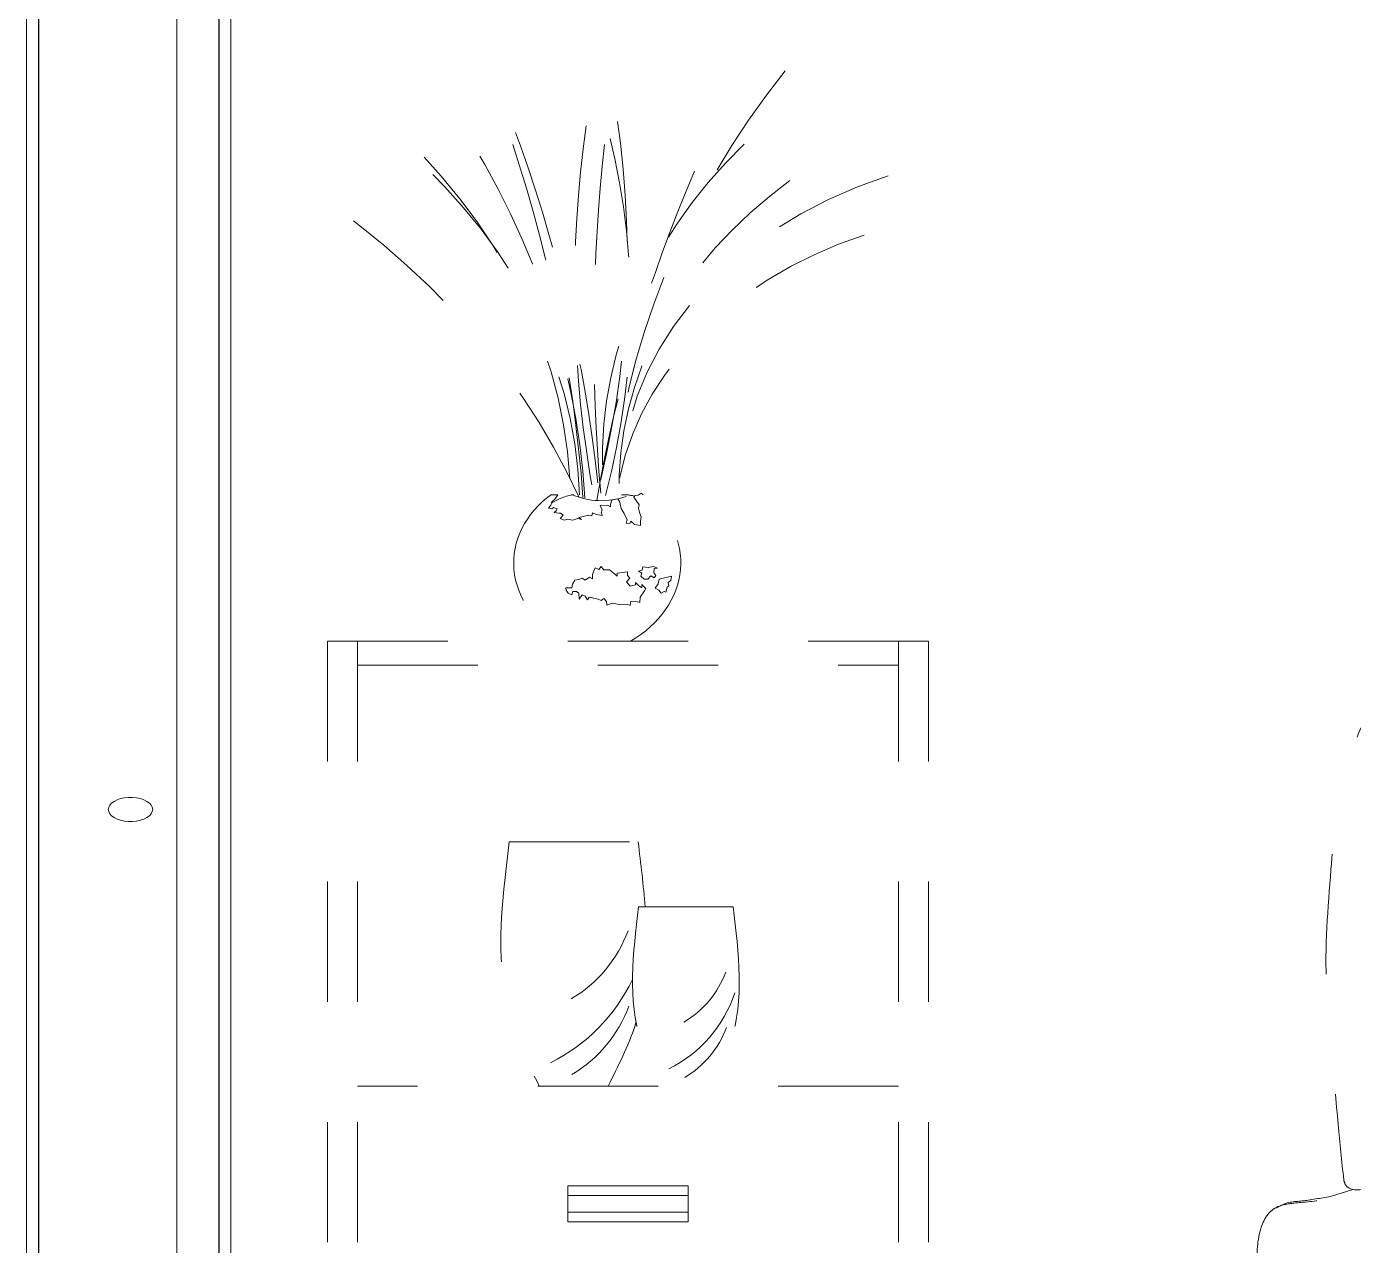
# Model space of a CAD drawing. Header units: millimetres. Extents: x -9559 to 23034, y -7226 to 22400.
# Drawn here: x 153.097 to 154.201, y 47.651 to 48.665 of the extents above; entities that cross this region are included whole.
import ezdxf

# ---------------------------------------------------------------- set-up
doc = ezdxf.new("R2010")
doc.units = ezdxf.units.MM
doc.header["$LTSCALE"] = 0.02
doc.linetypes.add('0', pattern=[0])
doc.linetypes.add('Trazo', pattern=[0.00635, 0.003175, -0.003175])
for name, color, linetype, lineweight in [('A-DOOR', 8, '0', 18), ('A-DOOR-FRAM', 8, 'Continuous', 18), ('A-Mueble cocina 1', 9, 'Trazo', 9)]:
    doc.layers.add(name, color=color, linetype=linetype, lineweight=lineweight)

# ---------------------------------------------------------------- blocks, each defined once
blk = doc.blocks.new('Puerta de 1 hoja - 90 x 210 cm-V19-Sección 3')
at = {"layer": 'A-DOOR', "lineweight": 18}
for p, q in [((5.7072, 2.1), (5.7072, 0)), ((5.7522, 0), (5.7522, 2.1))]:
    blk.add_line(p, q, dxfattribs=at)
at = {"layer": 'A-DOOR', "lineweight": 18, "flags": 128}
for points in [[(5.6871, 1.05), (5.6868, 1.0518), (5.6859, 1.0536), (5.6844, 1.0553), (5.6823, 1.0567), (5.6798, 1.058), (5.6769, 1.059), (5.6737, 1.0596), (5.6704, 1.06), (5.6669, 1.06), (5.6636, 1.0596), (5.6604, 1.059), (5.6575, 1.058), (5.655, 1.0567), (5.6529, 1.0553), (5.6514, 1.0536), (5.6505, 1.0518), (5.6501, 1.05)], [(5.6501, 1.05), (5.6505, 1.0482), (5.6514, 1.0464), (5.6529, 1.0447), (5.655, 1.0433), (5.6575, 1.042), (5.6604, 1.041), (5.6636, 1.0404), (5.6669, 1.04), (5.6704, 1.04), (5.6737, 1.0404), (5.6769, 1.041), (5.6798, 1.042), (5.6823, 1.0433), (5.6844, 1.0447), (5.6859, 1.0464), (5.6868, 1.0482), (5.6871, 1.05)]]:
    blk.add_lwpolyline(points, dxfattribs=at)
at = {"layer": 'A-DOOR-FRAM', "lineweight": 9}
for p, q in [((5.5822, 0), (5.5822, 2.1)), ((5.5922, 0), (5.5922, 2.065))]:
    blk.add_line(p, q, dxfattribs=at)

msp = doc.modelspace()

# ---------------------------------------------------------------- linework, layer by layer
for p, q in [((153.2572, 49.0988), (153.2572, 46.9138)), ((153.1072, 49.0638), (153.1072, 46.9138))]:
    msp.add_line(p, q)
at = {"layer": 'A-Mueble cocina 1'}
for p, q in [((153.534, 48.2756), (153.5393, 48.2756)), ((153.5393, 48.2756), (153.5368, 48.2718)), ((153.6026, 48.2734), (153.6038, 48.2749)), ((153.6046, 48.2709), (153.6026, 48.2734)), ((153.6038, 48.2749), (153.6062, 48.2752)), ((153.6062, 48.2752), (153.6086, 48.2768)), ((153.6086, 48.2768), (153.6103, 48.2756)), ((153.5336, 48.2668), (153.5316, 48.2643)), ((153.5316, 48.2643), (153.5344, 48.2637)), ((153.5344, 48.2696), (153.5336, 48.2668)), ((153.5368, 48.2718), (153.5344, 48.2696)), ((153.5344, 48.2637), (153.5356, 48.265)), ((153.5356, 48.265), (153.5389, 48.2637)), ((153.5389, 48.2637), (153.538, 48.2622)), ((153.5746, 48.2665), (153.5807, 48.2668)), ((153.5762, 48.2631), (153.5746, 48.2665)), ((153.5754, 48.2603), (153.5762, 48.2631)), ((153.5807, 48.2668), (153.5831, 48.2656)), ((153.5831, 48.2675), (153.5843, 48.2712)), ((153.5831, 48.2656), (153.5831, 48.2675)), ((153.5843, 48.2712), (153.5892, 48.2721)), ((153.5892, 48.2721), (153.5908, 48.2693)), ((153.5908, 48.2693), (153.5916, 48.2665)), ((153.5916, 48.2665), (153.592, 48.264)), ((153.592, 48.264), (153.5944, 48.26)), ((153.607, 48.2671), (153.6046, 48.2709)), ((153.6066, 48.2643), (153.607, 48.2671)), ((153.6074, 48.2609), (153.6066, 48.2643)), ((153.538, 48.2622), (153.5364, 48.2609)), ((153.5364, 48.2609), (153.5401, 48.2603)), ((153.5401, 48.2603), (153.5417, 48.2603)), ((153.5437, 48.2587), (153.5413, 48.2559)), ((153.5413, 48.2559), (153.5449, 48.2544)), ((153.5417, 48.2603), (153.5437, 48.2587)), ((153.5449, 48.2544), (153.547, 48.2553)), ((153.547, 48.2553), (153.5518, 48.2544)), ((153.5518, 48.2544), (153.5559, 48.2559)), ((153.5559, 48.2559), (153.5591, 48.255)), ((153.5567, 48.2565), (153.5652, 48.2587)), ((153.5591, 48.255), (153.5567, 48.2565)), ((153.5652, 48.2587), (153.5677, 48.2581)), ((153.5677, 48.2581), (153.5681, 48.2606)), ((153.5681, 48.2606), (153.5713, 48.259)), ((153.5713, 48.259), (153.5766, 48.2584)), ((153.5766, 48.2584), (153.5754, 48.2603)), ((153.5944, 48.26), (153.5969, 48.2547)), ((153.5969, 48.2547), (153.5961, 48.2519)), ((153.5961, 48.2519), (153.5993, 48.2515)), ((153.5993, 48.2515), (153.6001, 48.2537)), ((153.6001, 48.2537), (153.603, 48.2509)), ((153.6086, 48.2572), (153.6074, 48.2609)), ((153.6082, 48.2537), (153.6086, 48.2572)), ((153.6082, 48.25), (153.6082, 48.2537)), ((153.603, 48.2509), (153.6082, 48.25)), ((153.5621, 48.2046), (153.5656, 48.2071)), ((153.5656, 48.2071), (153.5683, 48.2056)), ((153.5683, 48.2092), (153.5693, 48.2123)), ((153.5683, 48.2056), (153.5683, 48.2092)), ((153.5693, 48.2123), (153.5704, 48.2148)), ((153.5704, 48.2148), (153.5734, 48.2135)), ((153.5734, 48.2135), (153.5753, 48.216)), ((153.5753, 48.216), (153.5777, 48.2131)), ((153.5777, 48.2131), (153.5823, 48.2131)), ((153.5823, 48.2131), (153.5866, 48.2098)), ((153.5866, 48.2098), (153.5888, 48.2079)), ((153.5888, 48.2102), (153.5974, 48.2114)), ((153.5888, 48.2079), (153.5888, 48.2102)), ((153.5974, 48.2114), (153.5974, 48.2085)), ((153.5974, 48.2085), (153.5993, 48.2063)), ((153.6095, 48.2127), (153.6066, 48.2121)), ((153.6066, 48.2121), (153.6093, 48.2102)), ((153.6093, 48.2102), (153.6085, 48.2079)), ((153.6085, 48.2079), (153.6112, 48.2054)), ((153.6101, 48.2156), (153.6095, 48.2127)), ((153.6144, 48.215), (153.6101, 48.2156)), ((153.6141, 48.2052), (153.6168, 48.2081)), ((153.619, 48.2158), (153.6144, 48.215)), ((153.6168, 48.2081), (153.6195, 48.2065)), ((153.6222, 48.2145), (153.619, 48.2158)), ((153.6192, 48.2106), (153.6195, 48.2141)), ((153.6209, 48.2083), (153.6192, 48.2106)), ((153.6195, 48.2141), (153.6222, 48.2145)), ((153.6195, 48.2065), (153.6209, 48.2083)), ((153.6238, 48.2052), (153.6338, 48.2077)), ((153.6338, 48.2077), (153.6335, 48.2042)), ((153.5464, 48.1961), (153.5459, 48.1982)), ((153.5459, 48.1982), (153.551, 48.198)), ((153.548, 48.1936), (153.5464, 48.1961)), ((153.551, 48.198), (153.5515, 48.2011)), ((153.5515, 48.2011), (153.5534, 48.2046)), ((153.5534, 48.2046), (153.5564, 48.205)), ((153.5564, 48.205), (153.5596, 48.2063)), ((153.5596, 48.2063), (153.5621, 48.2046)), ((153.5993, 48.2063), (153.5966, 48.2031)), ((153.5966, 48.2031), (153.5996, 48.1994)), ((153.5996, 48.1994), (153.6039, 48.2007)), ((153.6039, 48.2007), (153.6039, 48.2027)), ((153.6039, 48.2027), (153.6066, 48.2)), ((153.6066, 48.2), (153.6093, 48.198)), ((153.6093, 48.198), (153.6093, 48.2009)), ((153.6093, 48.2009), (153.6125, 48.1975)), ((153.6112, 48.2054), (153.6141, 48.2052)), ((153.6125, 48.1975), (153.6114, 48.1955)), ((153.6203, 48.1978), (153.6228, 48.2015)), ((153.6233, 48.1963), (153.6203, 48.1978)), ((153.6228, 48.2015), (153.6238, 48.2052)), ((153.6254, 48.1938), (153.6233, 48.1963)), ((153.6303, 48.1986), (153.6292, 48.1946)), ((153.6317, 48.1998), (153.6303, 48.1986)), ((153.6335, 48.2042), (153.6311, 48.2025)), ((153.6311, 48.2025), (153.6317, 48.1998)), ((153.551, 48.1924), (153.548, 48.1936)), ((153.5518, 48.1951), (153.551, 48.1924)), ((153.555, 48.1951), (153.5518, 48.1951)), ((153.5567, 48.1936), (153.555, 48.1951)), ((153.5572, 48.1888), (153.5567, 48.1936)), ((153.5596, 48.1922), (153.5572, 48.1888)), ((153.5621, 48.1913), (153.5596, 48.1922)), ((153.5639, 48.1882), (153.5621, 48.1913)), ((153.5653, 48.1903), (153.5639, 48.1882)), ((153.5683, 48.1897), (153.5653, 48.1903)), ((153.5728, 48.1888), (153.5683, 48.1897)), ((153.5755, 48.1876), (153.5728, 48.1888)), ((153.5777, 48.1892), (153.5755, 48.1876)), ((153.5799, 48.1868), (153.5777, 48.1892)), ((153.5801, 48.1837), (153.5799, 48.1868)), ((153.5847, 48.1855), (153.5801, 48.1837)), ((153.5917, 48.1841), (153.5847, 48.1855)), ((153.6001, 48.1868), (153.5996, 48.1834)), ((153.6036, 48.187), (153.6001, 48.1868)), ((153.6076, 48.1859), (153.6036, 48.187)), ((153.6079, 48.1903), (153.6076, 48.1859)), ((153.6114, 48.1955), (153.6079, 48.1903)), ((153.6279, 48.1951), (153.6254, 48.1938)), ((153.6292, 48.1946), (153.6279, 48.1951)), ((153.5969, 48.1845), (153.5917, 48.1841)), ((153.5996, 48.1834), (153.5969, 48.1845)), ((153.3477, 48.1538), (153.8477, 48.1538)), ((153.3477, 48.1538), (153.3477, 46.9638)), ((153.3727, 48.1538), (153.3727, 46.9638)), ((153.8227, 48.1538), (153.8227, 46.9638)), ((153.8477, 48.1538), (153.8477, 46.9638)), ((153.3727, 48.1338), (153.8227, 48.1338)), ((153.4989, 47.9868), (153.6062, 47.9868)), ((153.6066, 47.9327), (153.6852, 47.9327)), ((153.8227, 47.7838), (153.3727, 47.7838)), ((153.5477, 47.6928), (153.6477, 47.6928)), ((153.5477, 47.6788), (153.6477, 47.6788))]:
    msp.add_line(p, q, dxfattribs=at)
msp.add_lwpolyline([(153.5477, 47.7008), (153.6477, 47.7008), (153.6477, 47.6708), (153.5477, 47.6708)], close=True, dxfattribs=at)
for centre, radius, start, end in [((153.4941, 47.9514), 0.1106, 300.6056, 339.6439), ((153.603, 47.9067), 0.0811, 300.6056, 339.6439), ((153.467, 47.9366), 0.149, 296.4045, 334.5134), ((153.5831, 47.8959), 0.1092, 296.4045, 341.4789), ((153.4948, 47.8887), 0.1106, 300.6056, 339.6439), ((153.6036, 47.8607), 0.0811, 300.6056, 339.6439)]:
    msp.add_arc(centre, radius, start, end, dxfattribs=at)
for centre, major_axis, ratio, start_param, end_param in [((152.2721, 48.4731), (1.325, 0), 0.769231, -0.182475, 0.156808), ((154.5779, 48.2297), (0.9949, 0), 0.769231, 2.594008, 3.086901), ((152.907, 48.2665), (-0.6431, 0), 0.769231, 3.186401, 3.910762), ((152.5374, 48.2371), (1.0255, 0), 0.769231, 0.045555, 0.491916), ((152.5961, 48.4314), (1.0037, 0), 0.769231, -0.203959, 0.212916), ((151.5471, 48.1867), (-2.0163, 0), 0.769231, 3.197518, 3.403835), ((151.5745, 48.1585), (-2.0049, 0), 0.769231, 3.223978, 3.421138), ((152.968, 48.2658), (0.5894, 0), 0.769231, 0.021468, 0.767356), ((155.1402, 48.4476), (1.5869, 0), 0.769231, 3.030949, 3.28443), ((155.9329, 48.4069), (2.3636, 0.0023), 0.782096, 3.053759, 3.21078), ((154.1247, 48.3058), (-0.5483, 0), 0.769231, -0.668195, 0.072251), ((152.8132, 48.0746), (0.7874, 0), 0.769231, 0.334132, 0.925005), ((155.4854, 48.0788), (1.9298, 0), 0.769231, 2.822287, 3.011906), ((153.9558, 48.2833), (-0.3634, 0), 0.769231, -1.170375, 0.036729), ((154.0468, 48.2821), (0.4566, 0), 0.769231, 2.330157, 3.166077), ((153.9296, 48.2492), (-0.3429, 0), 0.769231, -1.164866, -0.09323), ((153.5997, 48.2171), (-0.097, 0.0049), 0.803764, -0.786159, 1.006029), ((153.5747, 48.226), (-0.0565, 0.0246), 0.787975, -0.863162, -0.49569), ((153.5755, 48.3079), (0.0485, 0), 0.769231, 4.177491, 5.156131), ((153.5852, 48.2387), (0.0335, 0.0254), 0.799488, 0.545023, 0.839682), ((153.5446, 48.2171), (0.097, 0.0049), 0.803764, -1.006029, 0.786159)]:
    msp.add_ellipse(centre, major_axis=major_axis, ratio=ratio, start_param=start_param, end_param=end_param, dxfattribs=at)
for points, knots in [([(154.3618, 48.3277), (154.3593, 48.3253), (154.3567, 48.3228), (154.3542, 48.3204), (154.3437, 48.3103), (154.3349, 48.2986), (154.3265, 48.2866), (154.3147, 48.2699), (154.3034, 48.2529), (154.2923, 48.2358), (154.2774, 48.2128), (154.2629, 48.1898), (154.2489, 48.1662), (154.2329, 48.1391), (154.2203, 48.1107), (154.2077, 48.0818), (154.2015, 48.0675), (154.196, 48.0532), (154.1926, 48.038), (154.1872, 48.0135), (154.1846, 47.9888), (154.1827, 47.9639), (154.1803, 47.9318), (154.1771, 47.8994), (154.1791, 47.8672), (154.1815, 47.8287), (154.1853, 47.7903), (154.1887, 47.7518), (154.19, 47.7365), (154.1916, 47.7212), (154.1934, 47.7059), (154.1936, 47.7036), (154.1946, 47.7012), (154.1966, 47.6997), (154.2035, 47.6949), (154.2128, 47.6985), (154.2199, 47.7017), (154.2223, 47.7027), (154.2246, 47.7037), (154.2269, 47.7047)], [0, 0, 0, 0, 0.014811, 0.014811, 0.014811, 0.076396, 0.076396, 0.076396, 0.162849, 0.162849, 0.162849, 0.27852, 0.27852, 0.27852, 0.410942, 0.410942, 0.410942, 0.476276, 0.476276, 0.476276, 0.58162, 0.58162, 0.58162, 0.718079, 0.718079, 0.718079, 0.881378, 0.881378, 0.881378, 0.946507, 0.946507, 0.946507, 0.956322, 0.956322, 0.956322, 0.98932, 0.98932, 0.98932, 1, 1, 1, 1]), ([(153.6044, 47.8366), (153.6041, 47.8358), (153.5984, 47.8177), (153.5896, 47.8004), (153.5812, 47.7838)], [166.715792, 166.715792, 166.715792, 166.715792, 169.69908, 230.814596, 230.814596, 230.814596, 230.814596]), ([(154.3394, 47.7494), (154.3378, 47.7439), (154.3362, 47.7384), (154.3346, 47.7328), (154.3325, 47.7258), (154.3293, 47.7193), (154.325, 47.713), (154.3201, 47.7061), (154.3136, 47.701), (154.3058, 47.698), (154.2976, 47.6949), (154.2895, 47.6929), (154.2811, 47.6923), (154.272, 47.6916), (154.263, 47.691), (154.2539, 47.6905), (154.2433, 47.6899), (154.2328, 47.6893), (154.2222, 47.6888), (154.2097, 47.6882), (154.1972, 47.6896), (154.1847, 47.6892), (154.1752, 47.6889), (154.1657, 47.6877), (154.1562, 47.6868), (154.1508, 47.6863), (154.1454, 47.6858), (154.14, 47.684), (154.1323, 47.6815), (154.1271, 47.6741), (154.1246, 47.6663), (154.1212, 47.6557), (154.1209, 47.6448), (154.1211, 47.6341), (154.1213, 47.6237), (154.122, 47.6133), (154.1241, 47.6029), (154.1246, 47.6002), (154.1252, 47.5973), (154.1277, 47.5956), (154.1344, 47.5913), (154.1413, 47.5919), (154.1483, 47.5918), (154.1802, 47.5914), (154.212, 47.5915), (154.2439, 47.591), (154.282, 47.5903), (154.3201, 47.5896), (154.3582, 47.5889), (154.3644, 47.5888), (154.3707, 47.5889), (154.3769, 47.5891), (154.3797, 47.5891), (154.3823, 47.5899), (154.3847, 47.5914), (154.3937, 47.597), (154.3958, 47.6085), (154.4035, 47.6148), (154.4168, 47.6257), (154.4302, 47.6363), (154.4463, 47.6434), (154.477, 47.657), (154.5076, 47.6665), (154.5402, 47.6712), (154.5859, 47.6776), (154.6314, 47.6813), (154.6771, 47.6801), (154.7104, 47.6793), (154.7437, 47.6765), (154.777, 47.6721), (154.8122, 47.6674), (154.8467, 47.6604), (154.881, 47.6496), (154.9064, 47.6416), (154.9293, 47.6294), (154.952, 47.6152), (154.9687, 47.6048), (154.9836, 47.5934), (154.9975, 47.5795), (155.0149, 47.5621), (155.0292, 47.5433), (155.0423, 47.5225), (155.0584, 47.4968), (155.0749, 47.4714), (155.0814, 47.4424), (155.0861, 47.4213), (155.0906, 47.4003), (155.095, 47.3792), (155.0996, 47.3576), (155.1042, 47.3361), (155.1087, 47.3146), (155.111, 47.3035), (155.11, 47.2921), (155.1116, 47.2808), (155.1119, 47.2783), (155.1127, 47.276), (155.1139, 47.2736), (155.1163, 47.2692), (155.1194, 47.2652), (155.124, 47.2636), (155.1382, 47.2587), (155.1534, 47.2616), (155.1679, 47.263), (155.1725, 47.2634), (155.1771, 47.2625), (155.1816, 47.2658), (155.1852, 47.2685), (155.1868, 47.2723), (155.1864, 47.2761), (155.1852, 47.2863), (155.184, 47.2965), (155.1827, 47.3066), (155.1801, 47.3272), (155.1776, 47.3478), (155.1748, 47.3684), (155.1715, 47.3936), (155.1647, 47.4181), (155.1583, 47.4428), (155.1511, 47.4701), (155.1417, 47.4964), (155.1289, 47.522), (155.1147, 47.5505), (155.0961, 47.575), (155.0756, 47.5993), (155.0636, 47.6134), (155.051, 47.6261), (155.0366, 47.638), (155.0166, 47.6546), (154.9961, 47.6705), (154.972, 47.6794), (154.9409, 47.6908), (154.9095, 47.6998), (154.8778, 47.7087), (154.8529, 47.7157), (154.8284, 47.7235), (154.8028, 47.7283), (154.754, 47.7375), (154.7047, 47.7405), (154.6553, 47.7423), (154.6222, 47.7436), (154.589, 47.7449), (154.5559, 47.7459), (154.5171, 47.747), (154.4782, 47.7481), (154.4394, 47.7492), (154.4172, 47.7499), (154.3951, 47.7505), (154.3729, 47.7512), (154.3634, 47.7514), (154.3539, 47.751), (154.3445, 47.7507), (154.3432, 47.7507), (154.3417, 47.7507), (154.3406, 47.7501), (154.3402, 47.7499), (154.3398, 47.7497), (154.3395, 47.7495)], [0, 0, 0, 0, 0.006216, 0.006216, 0.006216, 0.014136, 0.014136, 0.014136, 0.022889, 0.022889, 0.022889, 0.032017, 0.032017, 0.032017, 0.041815, 0.041815, 0.041815, 0.053234, 0.053234, 0.053234, 0.066706, 0.066706, 0.066706, 0.076992, 0.076992, 0.076992, 0.082913, 0.082913, 0.082913, 0.091344, 0.091344, 0.091344, 0.103029, 0.103029, 0.103029, 0.114297, 0.114297, 0.114297, 0.117214, 0.117214, 0.117214, 0.124737, 0.124737, 0.124737, 0.159117, 0.159117, 0.159117, 0.200227, 0.200227, 0.200227, 0.206967, 0.206967, 0.206967, 0.209906, 0.209906, 0.209906, 0.220703, 0.220703, 0.220703, 0.239216, 0.239216, 0.239216, 0.274406, 0.274406, 0.274406, 0.323746, 0.323746, 0.323746, 0.359794, 0.359794, 0.359794, 0.398061, 0.398061, 0.398061, 0.426456, 0.426456, 0.426456, 0.447242, 0.447242, 0.447242, 0.473338, 0.473338, 0.473338, 0.505369, 0.505369, 0.505369, 0.528642, 0.528642, 0.528642, 0.552369, 0.552369, 0.552369, 0.564562, 0.564562, 0.564562, 0.567288, 0.567288, 0.567288, 0.572389, 0.572389, 0.572389, 0.588183, 0.588183, 0.588183, 0.593198, 0.593198, 0.593198, 0.597264, 0.597264, 0.597264, 0.608333, 0.608333, 0.608333, 0.630736, 0.630736, 0.630736, 0.658134, 0.658134, 0.658134, 0.688532, 0.688532, 0.688532, 0.722285, 0.722285, 0.722285, 0.74203, 0.74203, 0.74203, 0.769655, 0.769655, 0.769655, 0.805107, 0.805107, 0.805107, 0.832998, 0.832998, 0.832998, 0.886297, 0.886297, 0.886297, 0.922065, 0.922065, 0.922065, 0.963985, 0.963985, 0.963985, 0.987907, 0.987907, 0.987907, 0.998137, 0.998137, 0.998137, 0.999549, 0.999549, 0.999549, 1, 1, 1, 1]), ([(154.1348, 47.6814), (154.1375, 47.6827), (154.1402, 47.684), (154.1429, 47.6853), (154.1488, 47.6881), (154.1558, 47.6876), (154.1623, 47.6887), (154.1704, 47.6902), (154.1788, 47.6907), (154.1867, 47.6932), (154.1914, 47.6947), (154.1962, 47.6963), (154.201, 47.6978)], [0, 0, 0, 0, 0.130984, 0.130984, 0.130984, 0.418727, 0.418727, 0.418727, 0.780639, 0.780639, 0.780639, 1, 1, 1, 1])]:
    msp.add_open_spline(points, degree=3, knots=knots, dxfattribs=at)
for points in [[(153.4989, 47.9868), (153.5015, 47.8341), (153.5239, 47.7838)], [(153.6066, 47.9327), (153.6085, 47.8207), (153.6249, 47.7838)], [(153.6852, 47.9327), (153.6833, 47.8207), (153.6669, 47.7838)]]:
    msp.add_spline(points, degree=3, dxfattribs=at)
msp.add_open_spline([(153.6062, 47.9868), (153.6084, 47.9687), (153.6106, 47.9506), (153.6119, 47.9327)], degree=3, dxfattribs=at)

# ---------------------------------------------------------------- block references
at = {"layer": 'A-DOOR'}
msp.add_blockref('Puerta de 1 hoja - 90 x 210 cm-V19-Sección 3', (147.5151, 46.9638), dxfattribs=at)

doc.saveas('drawing.dxf')
